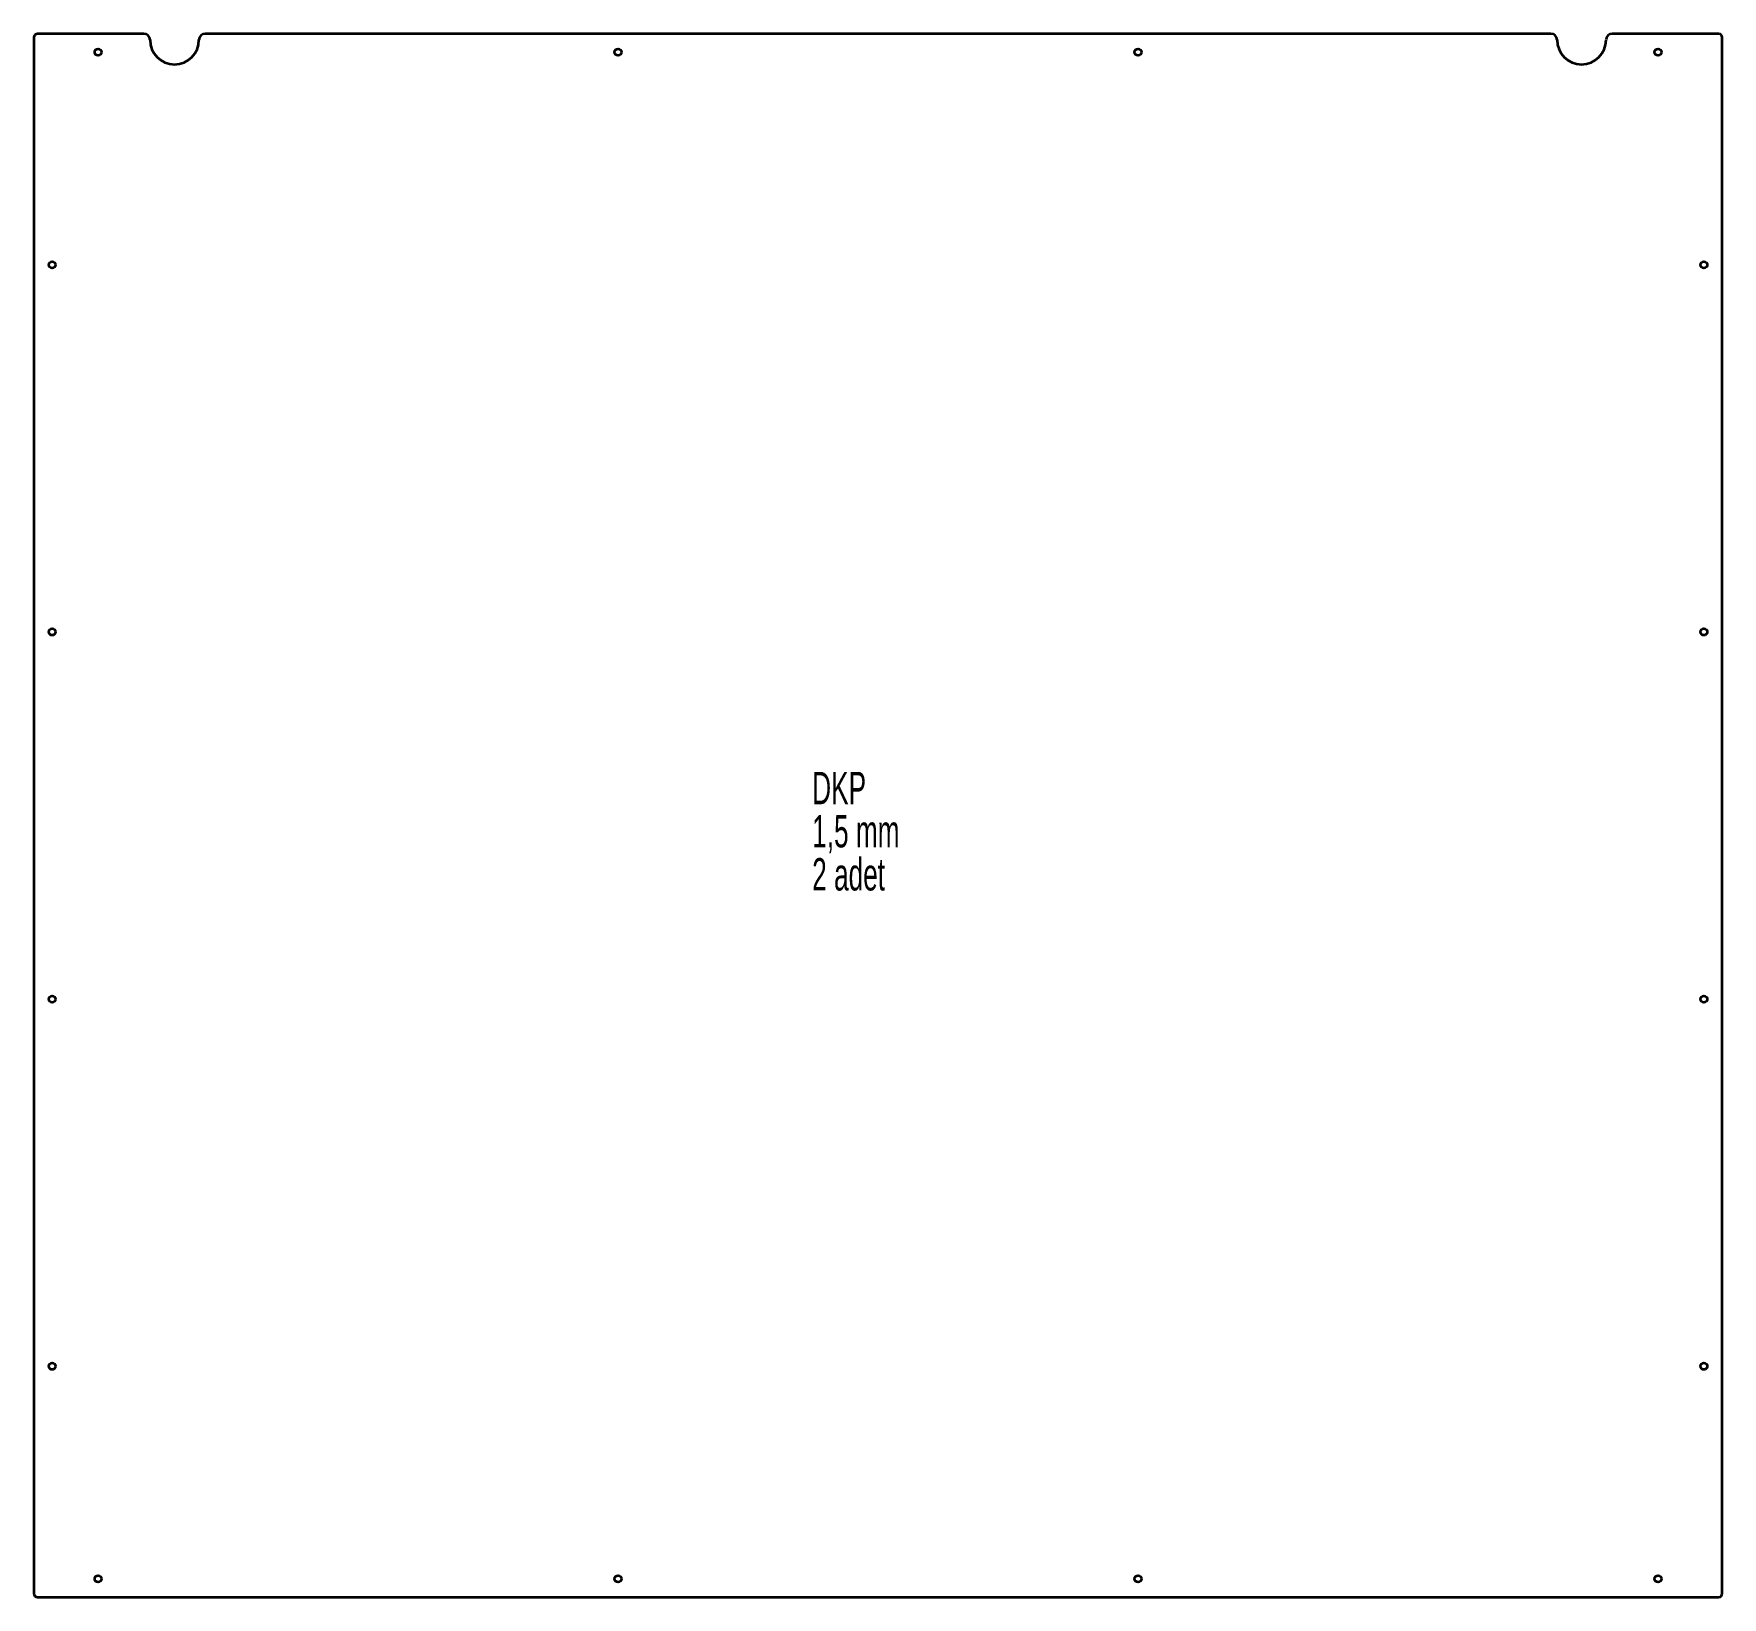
# Model space of a CAD drawing. Header units: millimetres. Extents: x -307 to 1073, y -518 to 759.
import ezdxf

# ---------------------------------------------------------------- set-up
doc = ezdxf.new("R2010")
doc.units = ezdxf.units.MM
doc.styles.add('SLDTEXTSTYLE0', font='TXT', dxfattribs={"width": 0.605})

# ---------------------------------------------------------------- blocks, each defined once
blk = doc.blocks.new('SW_NOTE_0')
at = {"color": 0, "linetype": 'Continuous', "lineweight": 0, "char_height": 26.46, "attachment_point": 1, "style": 'SLDTEXTSTYLE0'}
for s, insert in [('DKP', (0, 34.1)), ('1,5 mm', (0, -1.2)), ('2 adet', (0, -36.4))]:
    blk.add_mtext(s, dxfattribs=dict(at, insert=insert))

msp = doc.modelspace()

# ---------------------------------------------------------------- linework, layer by layer
at = {"color": 7, "linetype": 'Continuous', "lineweight": 35}
for p, q in [((-216.8, 759.1), (-303.8, 759.1)), ((933.2, 759.1), (-166.8, 759.1)), ((1070.2, 759.1), (983.2, 759.1)), ((-306.8, 756.1), (-306.8, -515.4)), ((1073.2, -515.4), (1073.2, 756.1)), ((-303.8, -518.4), (1070.2, -518.4))]:
    msp.add_line(p, q, dxfattribs=at)
for centre in [(-254.3, 744.1), (170.7, 744.1), (595.7, 744.1), (1020.7, 744.1), (-291.8, 570.3), (1058.2, 570.3), (-291.8, 270.3), (1058.2, 270.3), (-291.8, -29.7), (1058.2, -29.7), (-291.8, -329.7), (1058.2, -329.7), (-254.3, -503.4), (170.7, -503.4), (595.7, -503.4), (1020.7, -503.4)]:
    msp.add_circle(centre, 2.75, dxfattribs=at)
for centre, radius, start, end in [((-303.8, 756.1), 3, 90, 180), ((-216.8, 754.1), 5, 0, 90), ((-166.8, 754.1), 5, 90, 180), ((933.2, 754.1), 5, 0, 90), ((983.2, 754.1), 5, 90, 180), ((1070.2, 756.1), 3, 0, 90), ((-191.8, 754.1), 20, 180, 0), ((958.2, 754.1), 20, 180, 0), ((-303.8, -515.4), 3, 180, 270), ((1070.2, -515.4), 3, 270, 0)]:
    msp.add_arc(centre, radius, start, end, dxfattribs=at)

# ---------------------------------------------------------------- block references
at = {"color": 7, "linetype": 'Continuous', "lineweight": 0}
msp.add_blockref('SW_NOTE_0', (329.4, 121.9), dxfattribs=at)

doc.saveas('drawing.dxf')
